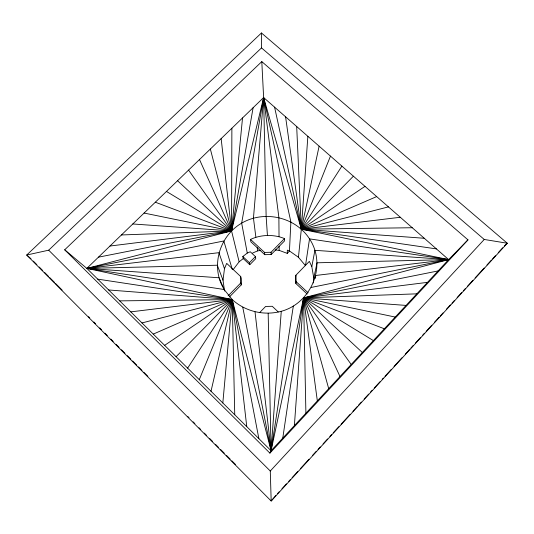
<?xml version="1.0" encoding="UTF-8"?>
<svg xmlns="http://www.w3.org/2000/svg" width="534" height="534" viewBox="0 0 534 534"><rect width="100%" height="100%" fill="white"/><g stroke="black" fill="none" stroke-linecap="round" stroke-linejoin="round"><path stroke-width="0.8" d="M231.876 128.247L231.562 230.935L239.125 261.8L233.084 269.723M284.495 238.578L284.442 241.001L271.185 254.518L264.751 254.678L250.887 241.829L250.506 239.419C260.993 234.499 273.782 234.172 284.495 238.578L271.065 252.262L264.55 252.422L250.506 239.419M275.29 249.965L279.142 250.359L287.232 253.376L287.352 250.166L289.448 250.94L298.446 257.268L305.488 265.672L309.526 238.872C295.362 216.851 264.096 209.962 241.668 223.159C220.015 235.541 210.89 264.911 222.778 287.045M289.448 250.94L290.883 221.93L263.629 97.562L261.8 61.61L64.701 249.792L269.91 453.126L467.978 239.866L261.8 61.61M307.858 136.303L301.33 229.199L298.446 257.268M467.978 239.866L448.633 259.604L309.526 238.872C327.075 265.425 311.536 303.092 281.258 311.309L271.072 450.716L269.91 453.126M294.374 425.638L303.566 297.872L448.633 259.604L263.629 97.562L86.842 268.382L64.701 249.792M222.825 402.963L232.217 299.561L224.14 289.508L219.067 277.78L86.842 268.382L271.072 450.716L448.633 259.604L301.33 229.199L263.629 97.562L231.562 230.935L86.842 268.382L232.217 299.561C245.306 311.569 264.156 315.941 281.258 311.309M242.529 117.954L231.562 230.935L98.45 257.168M313.278 282.973L313.765 278.014L311.809 266.606L309.366 261.36L295.909 275.224L295.716 277.213L295.903 283.567L307.183 294.034M295.903 283.567L295.909 275.224M224.407 290.035L223.012 280.19L224.474 268.722L226.69 263.369L240.687 276.552L241.194 278.521L241.275 284.876L229.346 297.004M282.766 438.127L303.566 297.872L438.1 270.938M293.34 306.029L271.072 450.716L232.217 299.561L97.702 279.128M253.109 107.728L231.562 230.935L109.977 246.034M311.809 266.606L314.906 250.319L448.633 259.604L311.235 287.432M427.494 282.353L303.566 297.872L271.072 450.716L242.756 307.217M319.118 146.169L301.33 229.199L436.411 248.904M313.765 278.014L317.069 262.795L448.633 259.604L315.828 275.457L315.12 278.594M211.003 391.262L232.217 299.561L108.642 289.962M330.459 156.102L301.33 229.199L424.283 238.277M199.275 379.654L232.217 299.561L119.669 300.869M341.887 166.107L301.33 229.199L412.248 227.738M187.634 368.133L232.217 299.561L130.777 311.869M275.764 495.525L271.179 501.019L26.7 255.032L261.446 32.981L507.3 243.244L271.179 501.019L270.277 471.021L48.694 250.186L26.7 255.032L30.985 258.743M277.453 493.676L279.142 491.834M281.959 488.764L286.464 483.844M288.72 481.381L290.409 479.539M292.098 477.696L297.732 471.549M300.542 468.472L308.992 459.253M312.37 455.562L316.315 451.257M318.004 449.414L320.26 446.958M323.077 443.881L327.582 438.961M329.832 436.505L331.521 434.656M333.209 432.814L338.843 426.666M341.099 424.21L350.11 414.371M352.921 411.3L357.426 406.381M358.554 405.146L361.371 402.075M364.188 398.998L368.694 394.085M370.382 392.236L372.071 390.394M374.327 387.938L379.954 381.79M382.211 379.327L383.339 378.099M385.027 376.256L391.222 369.488M394.039 366.417L401.922 357.807M405.299 354.122L409.805 349.203M410.933 347.974L413.189 345.511M415.439 343.055L420.512 337.521M422.761 335.065L424.45 333.216M426.139 331.374L431.772 325.226M434.589 322.149L439.095 317.236M440.223 316.001L443.04 312.931M446.417 309.239L450.362 304.941M452.051 303.092L454.3 300.635M457.117 297.558L461.623 292.645M463.312 290.796L465.568 288.34M467.257 286.491L472.89 280.343M475.14 277.887L484.151 268.048M486.968 264.977L491.474 260.058M492.602 258.83L495.418 255.753M498.229 252.682L502.741 247.763M504.43 245.92L507.3 243.244L484.238 239.466L261.52 47.9L261.446 32.981M270.277 471.021L484.238 239.466M259.858 312.383L265.618 306.443L272.253 306.289L278.267 311.949M287.232 253.376L289.568 250.993M228.105 295.849L240.767 282.987L240.687 276.552M176.087 356.705L232.217 299.561L258.87 438.634M353.395 176.193L301.33 229.199L274.569 107.147M249.792 264.697L249.418 262.701L255.446 256.6L250.259 251.774L247.269 253.056L242.81 256.52L243.257 258.589L249.792 264.697L255.739 258.67L255.446 256.6M48.694 250.186L261.52 47.9M239.125 261.8L243.257 258.589M164.626 345.364L232.217 299.561L246.761 426.646M364.996 186.346L301.33 229.199L285.583 116.792M153.258 334.11L232.217 299.561L234.746 414.758M376.677 196.579L301.33 229.199L296.684 126.511M252.642 253.023L257.622 250.887L260.685 250.419M141.977 322.95L232.217 299.561M388.445 206.885L301.33 229.199L400.3 217.271M121.425 234.967L231.562 230.935L221.149 138.613M305.902 413.229L303.566 297.872L416.82 293.84M132.799 223.973L231.562 230.935L210.356 149.039M317.343 400.914L303.566 297.872L406.074 305.415M144.1 213.059L231.562 230.935L199.496 159.532M328.71 388.679L303.566 297.872L395.247 317.062M155.327 202.212L231.562 230.935L188.562 170.099M339.991 376.53L303.566 297.872L384.353 328.79M166.475 191.439L231.562 230.935L177.555 180.732M351.198 364.475L303.566 297.872L373.379 340.599M296.103 281.665L308.131 292.812M303.566 297.872L362.326 352.493M242.81 256.52L249.418 262.701M33.335 261.106L36.866 264.65M39.216 267.013L42.74 270.558M44.502 272.333L48.614 276.472M49.789 277.653L54.488 282.379M55.663 283.561L62.124 290.062M88.557 316.655L89.732 317.837M93.844 321.975L95.606 323.744M99.718 327.883L101.48 329.658M105.004 333.203L107.361 335.566M110.885 339.11L113.235 341.473M116.172 344.43L119.109 347.387M121.458 349.75L124.983 353.294M127.332 355.657L130.857 359.202M132.619 360.977L136.731 365.116M138.493 366.885L142.017 370.429M143.78 372.205L147.891 376.343M187.841 416.527L189.016 417.708M193.128 421.847L194.89 423.616M199.002 427.754L200.764 429.53M204.288 433.074L206.638 435.437M209.575 438.394L212.512 441.344M215.449 444.301L218.386 447.258M220.736 449.621L224.26 453.166M226.61 455.529L230.134 459.073M231.896 460.849L235.421 464.393M224.754 291.043L224.14 289.508L86.842 268.382L223.799 240.988L232.343 269.583M223.012 280.19L217.298 265.218L86.842 268.382L218.927 252.675L224.474 268.722M240.767 282.987L241.275 284.876M247.269 253.056L241.668 223.159L263.629 97.562L278.882 217.512L279.035 236.555M255.866 237.129L253.45 218.152L263.629 97.562L266.132 216.23L267.421 235.367M257.208 247.656L257.622 250.887M255.032 311.923L271.072 450.716L268.175 313.325M264.55 252.422L264.751 254.678M271.065 252.262L271.185 254.518M279.115 246.301L279.142 250.359"/></g></svg>
